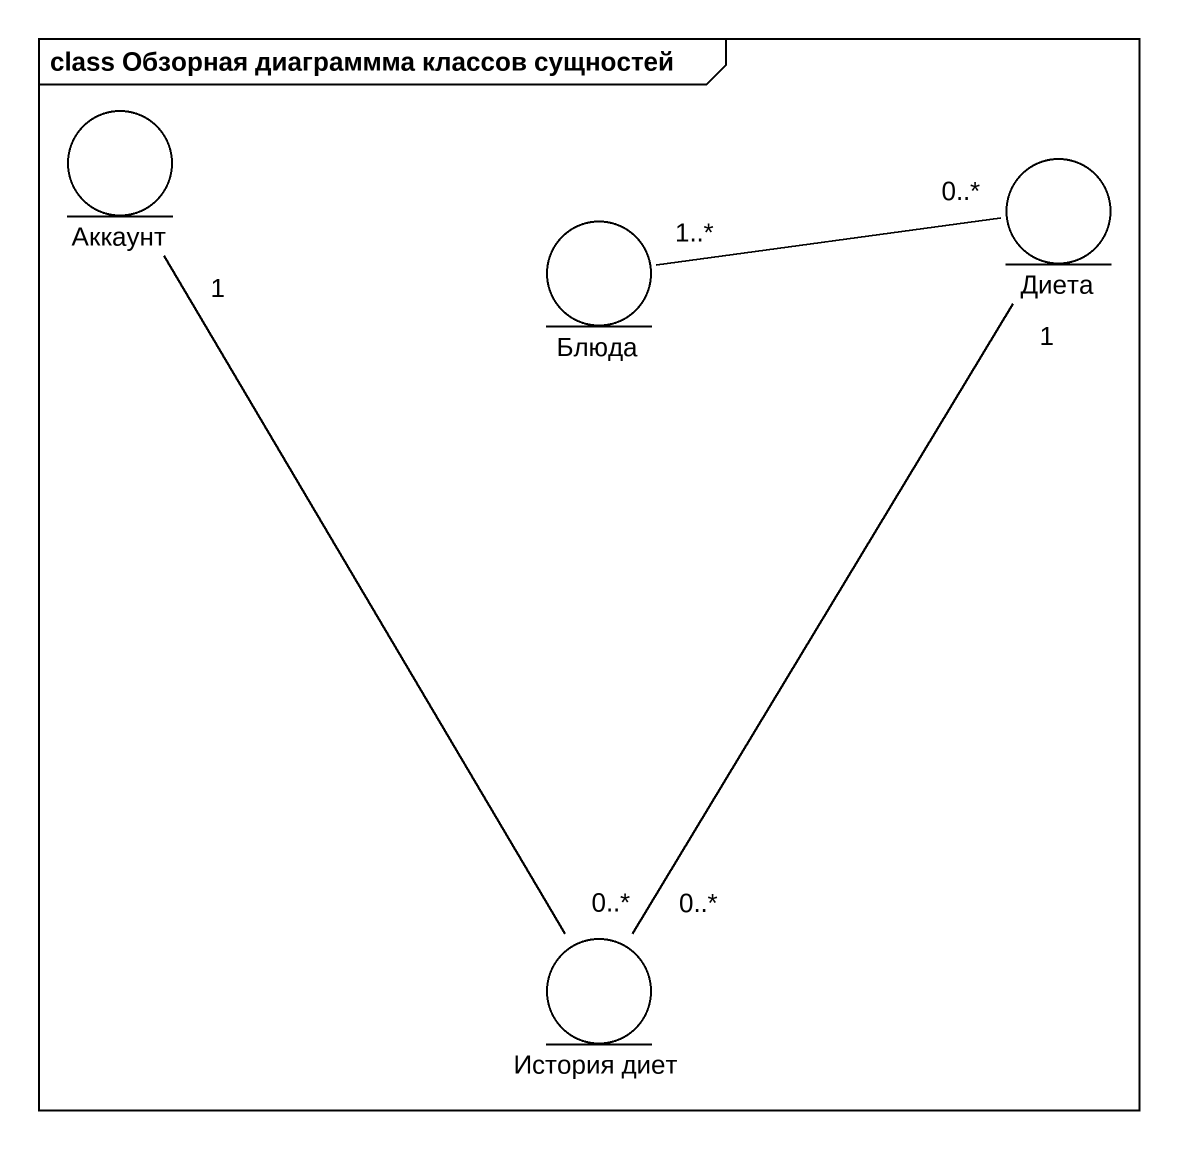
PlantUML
@startuml
mainframe class Обзорная диаграммма классов сущностей
entity Аккаунт
entity Диета
entity Блюда
entity "История диет" as История_диет
Блюда "1..*" -right- "0..*" Диета
История_диет "0..*" -up- "1" Аккаунт
История_диет "0..*" -up- "1" Диета
@enduml
